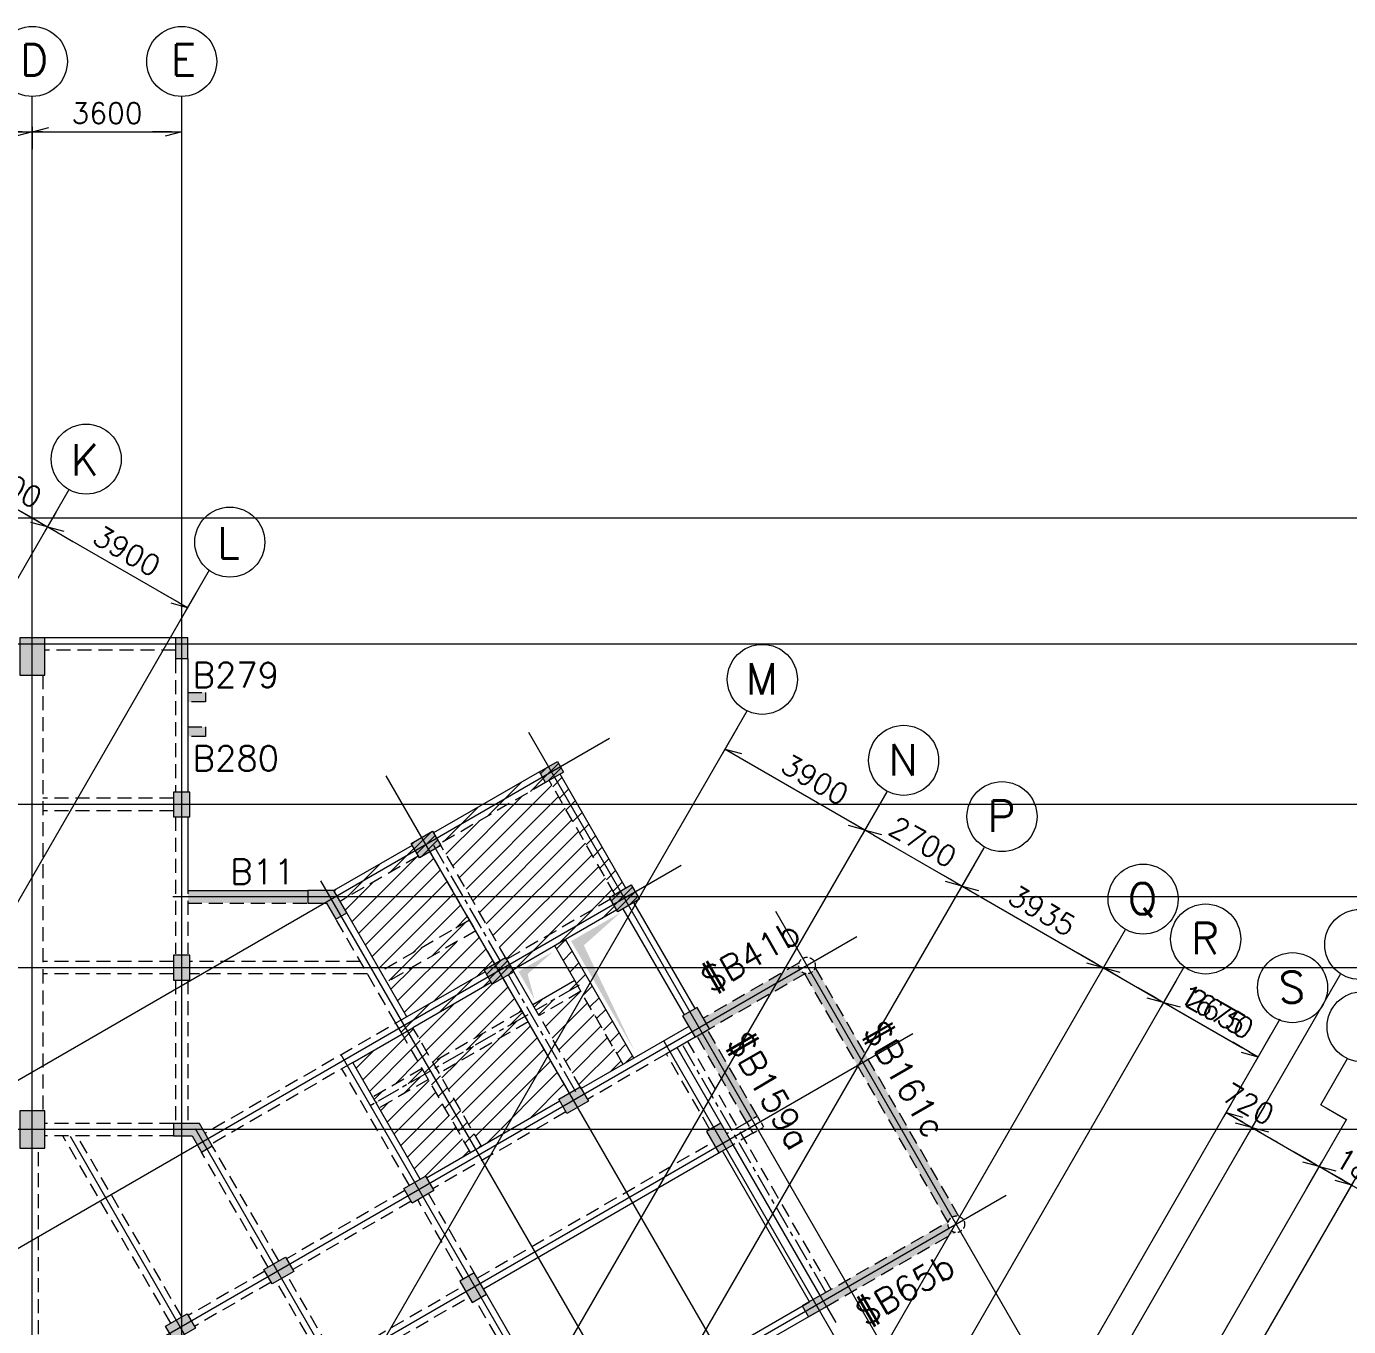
# Model space of a CAD drawing. Extents: x 875770 to 917820, y -160285 to -130585.
# Drawn here: x 912928 to 916115, y -139455 to -136322 of the extents above; entities that cross this region are included whole.
import ezdxf
from ezdxf.enums import TextEntityAlignment as Align
from ezdxf.lldxf.tags import DXFTag

# ---------------------------------------------------------------- set-up
doc = ezdxf.new("R2010")
doc.units = 0
doc.header["$LTSCALE"] = 450
doc.header["$MEASUREMENT"] = 0
doc.header["$PDMODE"] = 34
doc.header["$PDSIZE"] = 75
for name, pattern in [('__CENTER__0', [2, 1.25, -0.25, 0.25, -0.25]), ('__HIDDEN__1', [0.000375, 0.00025, -0.000125]), ('__HIDDEN__5', [0.375, 0.25, -0.125]), ('CENTER2', [1.125, 0.75, -0.125, 0.125, -0.125]), ('HIDDEN', [0.375, 0.25, -0.125])]:
    doc.linetypes.add(name, pattern=pattern)
for name, color, linetype, lineweight in [('CIVIL_SHADE', 25, 'Continuous', 0), ('CIVILSHADE', 25, 'Continuous', 0), ('CV-CB-BEAM', 7, 'Continuous', 0), ('CV-CB-BEAM_NO1', 4, 'Continuous', 0), ('CV-CB-COLUMN', 3, 'Continuous', 0), ('CV-CB-SHADE', 25, 'Continuous', 0), ('CV-GRID_NO', 6, 'Continuous', 0), ('DIM', 2, 'Continuous', 0), ('GRID', 8, 'CENTER2', 0)]:
    doc.layers.add(name, color=color, linetype=linetype, lineweight=lineweight)
doc.styles.add('ROMANS', font='romans.shx', dxfattribs={"height": 150})
doc.styles.add('ROMANS_0', font='romans.shx')
doc.styles.add('Style-romans', font='romans.shx')
tags = doc.linetypes.add('ACAD_ISO10W100', pattern=[18.5, 12, -3, 0.5, -3]).pattern_tags.tags
tags[10:11] = [DXFTag(74, 4), DXFTag(75, 0), DXFTag(340, '0'), DXFTag(46, 1.0), DXFTag(50, 0.0), DXFTag(44, 0.0), DXFTag(45, 0.0)]
tags[8:9] = [DXFTag(74, 4), DXFTag(75, 0), DXFTag(340, '0'), DXFTag(46, 1.0), DXFTag(50, 0.0), DXFTag(44, 0.0), DXFTag(45, 0.0)]
tags[6:7] = [DXFTag(74, 4), DXFTag(75, 0), DXFTag(340, '0'), DXFTag(46, 1.0), DXFTag(50, 0.0), DXFTag(44, 0.0), DXFTag(45, 0.0)]
tags[4:5] = [DXFTag(74, 4), DXFTag(75, 0), DXFTag(340, '0'), DXFTag(46, 1.0), DXFTag(50, 0.0), DXFTag(44, 0.0), DXFTag(45, 0.0)]
doc.dimstyles.new('CIVIL KEY', dxfattribs={"dimtxt": 50, "dimasz": 0.165, "dimexe": 12.5, "dimexo": 12.5, "dimgap": 20, "dimtad": 1, "dimdec": 0, "dimlfac": 10, "dimzin": 0, "dimdsep": 46, "dimtxsty": 'ROMANS_0', "dimblk": 'TICK', "dimcen": 0.06, "dimclrd": 256, "dimclre": 2, "dimclrt": 3, "dimadec": 0, "dimazin": 0, "dimtfac": 1, "dimtdec": 0, "dimtofl": 0, "dimtmove": 0, "dimatfit": 3, "dimldrblk": 'TICK', "dimfxl": 1, "dimtolj": 1, "dimtzin": 0, "dimlwd": -1, "dimlwe": -1, "dimarcsym": 0})

# ---------------------------------------------------------------- blocks, each defined once
blk = doc.blocks.new('TICK')
at = {"color": 2, "ltscale": 0.4}
blk.add_line((-150, 0), (-429, 0), dxfattribs=at)
at = {"color": 3, "linetype": 'ByBlock'}
for p, q in [((0, 0), (-241, -65)), ((-150, 0), (0, 0))]:
    blk.add_line(p, q, dxfattribs=at)
blk = doc.blocks.new('*D216')
at = {"layer": 'DEFPOINTS', "color": 0, "linetype": 'Continuous', "transparency": 16777216}
for p in [(912942.3, -136575.9), (912222.3, -136629.8), (912942.3, -136629.8)]:
    blk.add_point(p, dxfattribs=at)
at = {"layer": 'DIM', "color": 2, "linetype": 'Continuous', "transparency": 16777216}
for p, q in [((912222.3, -136617.3), (912222.3, -136563.4)), ((912942.3, -136617.3), (912942.3, -136563.4))]:
    blk.add_line(p, q, dxfattribs=at)
at = {"layer": 'DIM', "color": 0, "linetype": 'Continuous', "transparency": 16777216}
blk.add_line((912222.4, -136575.9), (912942.1, -136575.9), dxfattribs=at)
at = {"layer": 'DIM', "color": 0, "linetype": 'Continuous', "transparency": 16777216, "xscale": 0.165, "yscale": 0.165, "zscale": 0.165, "rotation": 180}
blk.add_blockref('TICK', (912222.3, -136575.9), dxfattribs=at)
at = {"layer": 'DIM', "color": 0, "linetype": 'Continuous', "transparency": 16777216, "xscale": 0.165, "yscale": 0.165, "zscale": 0.165}
blk.add_blockref('TICK', (912942.3, -136575.9), dxfattribs=at)
at = {"layer": 'DIM', "color": 3, "linetype": 'Continuous', "transparency": 16777216, "insert": (912582.3, -136530.9), "char_height": 50, "attachment_point": 5, "style": 'ROMANS_0'}
blk.add_mtext('\\A1;7200', dxfattribs=at)
blk = doc.blocks.new('*D217')
at = {"layer": 'DEFPOINTS', "color": 0, "linetype": 'Continuous', "transparency": 16777216}
for p in [(913302.3, -136575.9), (912942.3, -136629.8), (913302.3, -136629.8)]:
    blk.add_point(p, dxfattribs=at)
at = {"layer": 'DIM', "color": 2, "linetype": 'Continuous', "transparency": 16777216}
for p, q in [((912942.3, -136617.3), (912942.3, -136563.4)), ((913302.3, -136617.3), (913302.3, -136563.4))]:
    blk.add_line(p, q, dxfattribs=at)
at = {"layer": 'DIM', "color": 0, "linetype": 'Continuous', "transparency": 16777216}
blk.add_line((912942.4, -136575.9), (913302.1, -136575.9), dxfattribs=at)
at = {"layer": 'DIM', "color": 0, "linetype": 'Continuous', "transparency": 16777216, "xscale": 0.165, "yscale": 0.165, "zscale": 0.165, "rotation": 180}
blk.add_blockref('TICK', (912942.3, -136575.9), dxfattribs=at)
at = {"layer": 'DIM', "color": 0, "linetype": 'Continuous', "transparency": 16777216, "xscale": 0.165, "yscale": 0.165, "zscale": 0.165}
blk.add_blockref('TICK', (913302.3, -136575.9), dxfattribs=at)
at = {"layer": 'DIM', "color": 3, "linetype": 'Continuous', "transparency": 16777216, "insert": (913122.3, -136530.9), "char_height": 50, "attachment_point": 5, "style": 'ROMANS_0'}
blk.add_mtext('\\A1;3600', dxfattribs=at)
blk = doc.blocks.new('*D248')
at = {"layer": 'DEFPOINTS', "color": 0, "linetype": 'Continuous', "transparency": 16777216}
for p in [(915705.5, -138610.8), (915933.3, -138742.3), (915896.8, -138805.4)]:
    blk.add_point(p, dxfattribs=at)
at = {"layer": 'DIM', "color": 2, "linetype": 'Continuous', "transparency": 16777216}
for p, q in [((915699.3, -138621.6), (915662.8, -138684.8)), ((915927, -138753.1), (915890.6, -138816.3))]:
    blk.add_line(p, q, dxfattribs=at)
at = {"layer": 'DIM', "color": 0, "linetype": 'Continuous', "transparency": 16777216}
blk.add_line((915669.2, -138674), (915896.7, -138805.3), dxfattribs=at)
at = {"layer": 'DIM', "color": 0, "linetype": 'Continuous', "transparency": 16777216, "xscale": 0.165, "yscale": 0.165, "zscale": 0.165}
for p, rotation in [((915669, -138673.9), 150.0000000016902), ((915896.8, -138805.4), 330.0000000016901)]:
    blk.add_blockref('TICK', p, dxfattribs=dict(at, rotation=rotation))
at = {"layer": 'DIM', "color": 3, "linetype": 'Continuous', "transparency": 16777216, "insert": (915805.4, -138700.7), "char_height": 50, "attachment_point": 5, "rotation": 330, "style": 'ROMANS_0'}
blk.add_mtext('\\A1;2630', dxfattribs=at)
blk = doc.blocks.new('*D249')
at = {"layer": 'DEFPOINTS', "color": 0, "linetype": 'Continuous', "transparency": 16777216}
for p in [(915855.9, -138876.2), (915918.3, -138912.2), (915881.8, -138975.4)]:
    blk.add_point(p, dxfattribs=at)
at = {"layer": 'DIM', "color": 2, "linetype": 'Continuous', "transparency": 16777216}
for p, q in [((915849.7, -138887), (915813.2, -138950.2)), ((915912.1, -138923), (915875.6, -138986.2))]:
    blk.add_line(p, q, dxfattribs=at)
at = {"layer": 'DIM', "color": 0, "linetype": 'Continuous', "transparency": 16777216}
blk.add_line((915819.6, -138939.5), (915881.7, -138975.3), dxfattribs=at)
at = {"layer": 'DIM', "color": 0, "linetype": 'Continuous', "transparency": 16777216, "xscale": 0.165, "yscale": 0.165, "zscale": 0.165}
for p, rotation in [((915881.8, -138975.4), 330.0000000016901), ((915819.5, -138939.4), 150.0000000016902)]:
    blk.add_blockref('TICK', p, dxfattribs=dict(at, rotation=rotation))
at = {"layer": 'DIM', "color": 3, "linetype": 'Continuous', "transparency": 16777216, "insert": (915873.2, -138918.4), "char_height": 50, "attachment_point": 5, "rotation": 330, "style": 'ROMANS_0'}
blk.add_mtext('\\A1;720', dxfattribs=at)
blk = doc.blocks.new('*D250')
at = {"layer": 'DEFPOINTS', "color": 0, "linetype": 'Continuous', "transparency": 16777216}
for p in [(915560.5, -138527), (915705.5, -138610.8), (915669, -138673.9)]:
    blk.add_point(p, dxfattribs=at)
at = {"layer": 'DIM', "color": 2, "linetype": 'Continuous', "transparency": 16777216}
for p, q in [((915554.2, -138537.8), (915517.7, -138601)), ((915699.3, -138621.6), (915662.8, -138684.8))]:
    blk.add_line(p, q, dxfattribs=at)
at = {"layer": 'DIM', "color": 0, "linetype": 'Continuous', "transparency": 16777216}
for p, q in [((915524.1, -138590.3), (915668.9, -138673.8)), ((915669, -138673.9), (915856.4, -138782.1))]:
    blk.add_line(p, q, dxfattribs=at)
at = {"layer": 'DIM', "color": 0, "linetype": 'Continuous', "transparency": 16777216, "xscale": 0.165, "yscale": 0.165, "zscale": 0.165}
for p, rotation in [((915524, -138590.2), 150.0000000016902), ((915669, -138673.9), 330.0000000016901)]:
    blk.add_blockref('TICK', p, dxfattribs=dict(at, rotation=rotation))
at = {"layer": 'DIM', "color": 3, "linetype": 'Continuous', "transparency": 16777216, "insert": (915788.4, -138690.9), "char_height": 50, "attachment_point": 5, "rotation": 330, "style": 'ROMANS_0'}
blk.add_mtext('\\A1;1675', dxfattribs=at)
blk = doc.blocks.new('*D251')
at = {"layer": 'DEFPOINTS', "color": 0, "linetype": 'Continuous', "transparency": 16777216}
for p in [(915219.7, -138330.3), (915560.5, -138527), (915524, -138590.2)]:
    blk.add_point(p, dxfattribs=at)
at = {"layer": 'DIM', "color": 2, "linetype": 'Continuous', "transparency": 16777216}
for p, q in [((915213.4, -138341.1), (915177, -138404.3)), ((915554.2, -138537.8), (915517.7, -138601))]:
    blk.add_line(p, q, dxfattribs=at)
at = {"layer": 'DIM', "color": 0, "linetype": 'Continuous', "transparency": 16777216}
blk.add_line((915183.4, -138393.5), (915523.8, -138590.1), dxfattribs=at)
at = {"layer": 'DIM', "color": 0, "linetype": 'Continuous', "transparency": 16777216, "xscale": 0.165, "yscale": 0.165, "zscale": 0.165}
for p, rotation in [((915183.2, -138393.4), 150.0000000016902), ((915524, -138590.2), 330.0000000016901)]:
    blk.add_blockref('TICK', p, dxfattribs=dict(at, rotation=rotation))
at = {"layer": 'DIM', "color": 3, "linetype": 'Continuous', "transparency": 16777216, "insert": (915376.1, -138452.8), "char_height": 50, "attachment_point": 5, "rotation": 330, "style": 'ROMANS_0'}
blk.add_mtext('\\A1;3935', dxfattribs=at)
blk = doc.blocks.new('*D254')
at = {"layer": 'DEFPOINTS', "color": 0, "linetype": 'Continuous', "transparency": 16777216}
for p in [(912771.2, -137347.1), (913005, -137482.1), (912978.7, -137527.6)]:
    blk.add_point(p, dxfattribs=at)
at = {"layer": 'DIM', "color": 2, "linetype": 'Continuous', "transparency": 16777216}
for p, q in [((912765, -137357.9), (912738.7, -137403.4)), ((912998.8, -137492.9), (912972.5, -137538.4))]:
    blk.add_line(p, q, dxfattribs=at)
at = {"layer": 'DIM', "color": 0, "linetype": 'Continuous', "transparency": 16777216}
blk.add_line((912745.1, -137392.7), (912978.6, -137527.5), dxfattribs=at)
at = {"layer": 'DIM', "color": 0, "linetype": 'Continuous', "transparency": 16777216, "xscale": 0.165, "yscale": 0.165, "zscale": 0.165}
for p, rotation in [((912744.9, -137392.6), 150.0000000016902), ((912978.7, -137527.6), 330.0000000016901)]:
    blk.add_blockref('TICK', p, dxfattribs=dict(at, rotation=rotation))
at = {"layer": 'DIM', "color": 3, "linetype": 'Continuous', "transparency": 16777216, "insert": (912884.3, -137421.1), "char_height": 50, "attachment_point": 5, "rotation": 330, "style": 'ROMANS_0'}
blk.add_mtext('\\A1;2700', dxfattribs=at)
blk = doc.blocks.new('*D255')
at = {"layer": 'DEFPOINTS', "color": 0, "linetype": 'Continuous', "transparency": 16777216}
for p in [(913005, -137482.1), (913342.8, -137677.1), (913316.5, -137722.6)]:
    blk.add_point(p, dxfattribs=at)
at = {"layer": 'DIM', "color": 2, "linetype": 'Continuous', "transparency": 16777216}
for p, q in [((912998.8, -137492.9), (912972.5, -137538.4)), ((913336.5, -137687.9), (913310.2, -137733.4))]:
    blk.add_line(p, q, dxfattribs=at)
at = {"layer": 'DIM', "color": 0, "linetype": 'Continuous', "transparency": 16777216}
blk.add_line((912978.9, -137527.7), (913316.3, -137722.5), dxfattribs=at)
at = {"layer": 'DIM', "color": 0, "linetype": 'Continuous', "transparency": 16777216, "xscale": 0.165, "yscale": 0.165, "zscale": 0.165}
for p, rotation in [((912978.7, -137527.6), 150.0000000016902), ((913316.5, -137722.6), 330.0000000016901)]:
    blk.add_blockref('TICK', p, dxfattribs=dict(at, rotation=rotation))
at = {"layer": 'DIM', "color": 3, "linetype": 'Continuous', "transparency": 16777216, "insert": (913170.1, -137586.1), "char_height": 50, "attachment_point": 5, "rotation": 330, "style": 'ROMANS_0'}
blk.add_mtext('\\A1;3900', dxfattribs=at)
blk = doc.blocks.new('*D266')
at = {"layer": 'DEFPOINTS', "color": 0, "linetype": 'Continuous', "transparency": 16777216}
for p in [(914985.9, -138195.3), (915219.7, -138330.3), (915183.2, -138393.4)]:
    blk.add_point(p, dxfattribs=at)
at = {"layer": 'DIM', "color": 2, "linetype": 'Continuous', "transparency": 16777216}
for p, q in [((914979.6, -138206.1), (914943.1, -138269.3)), ((915213.4, -138341.1), (915177, -138404.3))]:
    blk.add_line(p, q, dxfattribs=at)
at = {"layer": 'DIM', "color": 0, "linetype": 'Continuous', "transparency": 16777216}
blk.add_line((914949.5, -138258.5), (915183.1, -138393.3), dxfattribs=at)
at = {"layer": 'DIM', "color": 0, "linetype": 'Continuous', "transparency": 16777216, "xscale": 0.165, "yscale": 0.165, "zscale": 0.165}
for p, rotation in [((914949.4, -138258.4), 150.0000000016902), ((915183.2, -138393.4), 330.0000000016901)]:
    blk.add_blockref('TICK', p, dxfattribs=dict(at, rotation=rotation))
at = {"layer": 'DIM', "color": 3, "linetype": 'Continuous', "transparency": 16777216, "insert": (915088.8, -138287), "char_height": 50, "attachment_point": 5, "rotation": 330, "style": 'ROMANS_0'}
blk.add_mtext('\\A1;2700', dxfattribs=at)
blk = doc.blocks.new('*D267')
at = {"layer": 'DEFPOINTS', "color": 0, "linetype": 'Continuous', "transparency": 16777216}
for p in [(914648.1, -138000.3), (914985.9, -138195.3), (914949.4, -138258.4)]:
    blk.add_point(p, dxfattribs=at)
at = {"layer": 'DIM', "color": 2, "linetype": 'Continuous', "transparency": 16777216}
for p, q in [((914641.9, -138011.1), (914605.4, -138074.3)), ((914979.6, -138206.1), (914943.1, -138269.3))]:
    blk.add_line(p, q, dxfattribs=at)
at = {"layer": 'DIM', "color": 0, "linetype": 'Continuous', "transparency": 16777216}
blk.add_line((914611.8, -138063.5), (914949.2, -138258.3), dxfattribs=at)
at = {"layer": 'DIM', "color": 0, "linetype": 'Continuous', "transparency": 16777216, "xscale": 0.165, "yscale": 0.165, "zscale": 0.165}
for p, rotation in [((914611.6, -138063.4), 150.0000000000014), ((914949.4, -138258.4), 330.0000000000015)]:
    blk.add_blockref('TICK', p, dxfattribs=dict(at, rotation=rotation))
at = {"layer": 'DIM', "color": 3, "linetype": 'Continuous', "transparency": 16777216, "insert": (914828.7, -138136.8), "char_height": 50, "attachment_point": 5, "rotation": 330, "style": 'ROMANS_0'}
blk.add_mtext('\\A1;3900', dxfattribs=at)
blk = doc.blocks.new('*D270')
at = {"layer": 'DEFPOINTS', "color": 0, "linetype": 'Continuous', "transparency": 16777216}
for p in [(915843.8, -139041.3), (916044.2, -139069.1), (916006.2, -139135)]:
    blk.add_point(p, dxfattribs=at)
at = {"layer": 'DIM', "color": 2, "linetype": 'Continuous', "transparency": 16777216}
for p, q in [((915850, -139030.4), (915888.1, -138964.6)), ((916012.4, -139124.2), (916050.5, -139058.3))]:
    blk.add_line(p, q, dxfattribs=at)
at = {"layer": 'DIM', "linetype": 'Continuous', "transparency": 16777216}
for p, q in [((915882, -138975.5), (916044.1, -139069)), ((916044.2, -139069.1), (916231.6, -139177.3))]:
    blk.add_line(p, q, dxfattribs=at)
at = {"layer": 'DIM', "linetype": 'Continuous', "transparency": 16777216, "xscale": 0.165, "yscale": 0.165, "zscale": 0.165}
for p, rotation in [((915881.8, -138975.4), 149.9999999999997), ((916044.2, -139069.1), 329.9999999999997)]:
    blk.add_blockref('TICK', p, dxfattribs=dict(at, rotation=rotation))
at = {"layer": 'DIM', "color": 3, "linetype": 'Continuous', "transparency": 16777216, "insert": (916163.6, -139086.1), "char_height": 50, "attachment_point": 5, "rotation": 330, "style": 'ROMANS_0'}
blk.add_mtext('\\A1;1875', dxfattribs=at)
blk = doc.blocks.new('*D272')
at = {"layer": 'DEFPOINTS', "color": 0, "linetype": 'Continuous', "transparency": 16777216}
for p in [(916122.3, -139113.9), (916006.2, -139135), (916084.1, -139180)]:
    blk.add_point(p, dxfattribs=at)
at = {"layer": 'DIM', "color": 2, "linetype": 'Continuous', "transparency": 16777216}
for p, q in [((916012.4, -139124.2), (916050.6, -139058.1)), ((916090.4, -139169.2), (916128.5, -139103.1))]:
    blk.add_line(p, q, dxfattribs=at)
at = {"layer": 'DIM', "linetype": 'Continuous', "transparency": 16777216}
for p, q in [((916044.5, -139069), (916122.1, -139113.9)), ((916122.3, -139113.9), (916268.4, -139198.3))]:
    blk.add_line(p, q, dxfattribs=at)
at = {"layer": 'DIM', "linetype": 'Continuous', "transparency": 16777216, "xscale": 0.165, "yscale": 0.165, "zscale": 0.165}
for p, rotation in [((916044.3, -139068.9), 149.9999999999997), ((916122.3, -139113.9), 329.9999999999997)]:
    blk.add_blockref('TICK', p, dxfattribs=dict(at, rotation=rotation))
at = {"layer": 'DIM', "color": 3, "linetype": 'Continuous', "transparency": 16777216, "insert": (916217.9, -139117.2), "char_height": 50, "attachment_point": 5, "rotation": 330, "style": 'ROMANS_0'}
blk.add_mtext('\\A1;900', dxfattribs=at)

msp = doc.modelspace()

# ---------------------------------------------------------------- hatches: boundary and pattern name
at = {"layer": 'CIVIL_SHADE', "linetype": 'Continuous', "lineweight": 0, "ltscale": 0.018}
for points in [[(913317.25, -137949.85), (913317.25, -137926.85), (913359.75, -137926.85), (913359.75, -137949.85)], [(913317.25, -138032.85), (913317.25, -138009.85), (913359.75, -138009.85), (913359.75, -138032.85)], [(913317.25, -138434.35), (913317.25, -138404.35), (913606.52, -138404.35), (913606.52, -138434.35)], [(914803.01, -138603.8, -0.4142136), (914790.43, -138578.47), (914559.4, -138711.85), (914574.4, -138737.84), (914574.4, -138737.83), (914803.9, -138605.33)], [(914828.99, -138588.8, -0.4142135), (914805.43, -138604.45), (914803.9, -138605.33), (915149.78, -139204.43, -0.4514163), (915175.76, -139189.43)], [(914544.09, -138755.34), (914664.09, -138963.18), (914690.07, -138948.18), (914569.91, -138740.43)], [(915165.43, -139227.99, -0.4142136), (915149.78, -139204.43), (915148.9, -139202.89), (914841.46, -139380.39), (914856.46, -139406.37)]]:
    msp.add_hatch(color=6, dxfattribs=at).paths.add_polyline_path(points)
at = {"layer": 'CIVILSHADE', "ltscale": 0.2}
h = msp.add_hatch(dxfattribs=at)
h.set_pattern_fill('ANSI31', color=25, style=0, pattern_type=2)
h.set_pattern_definition([(45, (913980.54, -138239.258), (-22.097, 22.097), [])])
h.paths.add_polyline_path([(913924.59, -138291.33), (914179.39, -138144.23), (914164.39, -138118.25), (913909.59, -138265.35)])
h = msp.add_hatch(dxfattribs=at)
h.set_pattern_fill('ANSI31', color=25, style=0, pattern_type=2)
h.set_pattern_definition([(45, (914136.72, -138384.352), (-22.097, 22.097), [])])
h.paths.add_polyline_path([(914333.6, -138420.75), (914346.43, -138413.34), (914188.14, -138139.17), (914179.39, -138144.23), (913924.59, -138291.33), (913927.09, -138295.67), (914082.88, -138565.5), (914085.38, -138569.83), (914336.1, -138425.08)])
h = msp.add_hatch(dxfattribs=at)
h.set_pattern_fill('ANSI31', color=25, style=0, pattern_type=2)
h.set_pattern_definition([(45, (914284.027, -138287.49), (-22.097, 22.097), [])])
h.paths.add_polyline_path([(914372.41, -138398.34), (914214.12, -138124.17), (914188.14, -138139.17), (914346.43, -138413.34)])
h = msp.add_hatch(dxfattribs=at)
h.set_pattern_fill('ANSI31', color=25, style=0, pattern_type=2)
h.set_pattern_definition([(45, (913852.006, -138312.5), (-22.097, 22.097), [])])
h.paths.add_polyline_path([(913857.63, -138295.35), (913668.84, -138404.35), (913683.84, -138430.33), (913872.63, -138321.33)])
h = msp.add_hatch(dxfattribs=at)
h.set_pattern_fill('ANSI31', color=25, style=0, pattern_type=2)
h.set_pattern_definition([(45, (913849.3, -138431.245), (-22.097, 22.097), [])])
h.paths.add_polyline_path([(913875.13, -138325.67), (913872.63, -138321.33), (913683.84, -138430.33), (913700, -138458.33), (913781.38, -138599.28), (913996.15, -138475.28), (913901.11, -138310.67)])
h = msp.add_hatch(dxfattribs=at)
h.set_pattern_fill('ANSI31', color=25, style=0, pattern_type=2)
h.set_pattern_definition([(45, (914165.757, -138533.232), (-22.097, 22.097), [])])
h.paths.add_polyline_path([(914227.26, -138522.57), (914351.1, -138451.07), (914336.1, -138425.08), (914085.38, -138569.83), (914100.38, -138595.82), (914201.28, -138537.57)])
h = msp.add_hatch(dxfattribs=at)
h.set_pattern_fill('ANSI31', color=25, style=0, pattern_type=2)
h.set_pattern_definition([(45, (913927.403, -138540.662), (-22.097, 22.097), [])])
h.paths.add_polyline_path([(913796.38, -138625.26), (914011.15, -138501.26), (913996.15, -138475.28), (913781.38, -138599.28)])
h = msp.add_hatch(dxfattribs=at)
h.set_pattern_fill('ANSI31', color=25, style=0, pattern_type=2)
h.set_pattern_definition([(45, (913952.396, -138584.43), (-22.097, 22.097), [])])
h.paths.add_polyline_path([(914030.92, -138595.5), (914056.9, -138580.5), (914011.15, -138501.26), (913796.38, -138625.26), (913844.63, -138708.83), (914033.42, -138599.83)])
h = msp.add_hatch(dxfattribs=at)
h.set_pattern_fill('ANSI31', color=25, style=0, pattern_type=2)
h.set_pattern_definition([(45, (914296.97, -138673.91), (-22.097, 22.097), [])])
h.paths.add_polyline_path([(914392.26, -138808.35), (914227.26, -138522.57), (914201.28, -138537.57), (914249.53, -138621.14), (914257.03, -138634.13), (914264.53, -138647.12), (914366.28, -138823.35)])
h = msp.add_hatch(dxfattribs=at)
h.set_pattern_fill('ANSI31', color=25, style=0, pattern_type=2)
h.set_pattern_definition([(45, (913972.06, -138648.9), (-22.097, 22.097), [])])
h.paths.add_polyline_path([(914033.42, -138599.83), (913844.63, -138708.83), (913818.65, -138723.83), (913833.65, -138749.82), (913859.63, -138734.82), (914048.42, -138625.82)])
h = msp.add_hatch(dxfattribs=at)
h.set_pattern_fill('ANSI31', color=25, style=0, pattern_type=2)
h.set_pattern_definition([(45, (913968.017, -138712.603), (-22.097, 22.097), [])])
h.paths.add_polyline_path([(914050.92, -138630.15), (914048.42, -138625.82), (913859.63, -138734.82), (913907.88, -138818.39), (914122.65, -138694.39), (914076.9, -138615.15)])
h = msp.add_hatch(dxfattribs=at)
h.set_pattern_fill('ANSI31', color=25, style=0, pattern_type=2)
h.set_pattern_definition([(45, (914161.712, -138676.11), (-22.097, 22.097), [])])
h.paths.add_polyline_path([(914249.53, -138621.14), (914148.63, -138679.39), (914156.13, -138692.38), (914257.03, -138634.13)])
h = msp.add_hatch(dxfattribs=at)
h.set_pattern_fill('ANSI31', color=25, style=0, pattern_type=2)
h.set_pattern_definition([(45, (914175.994, -138690.4), (-22.097, 22.097), [])])
h.paths.add_polyline_path([(914156.13, -138692.38), (914163.63, -138705.37), (914264.53, -138647.12), (914257.03, -138634.13)])
h = msp.add_hatch(dxfattribs=at)
h.set_pattern_fill('ANSI31', color=25, style=0, pattern_type=2)
h.set_pattern_definition([(45, (914239.816, -138759.496), (-22.097, 22.097), [])])
h.paths.add_polyline_path([(914262.88, -138877.27), (914265.38, -138881.6), (914366.28, -138823.35), (914264.53, -138647.12), (914163.63, -138705.37)])
h = msp.add_hatch(dxfattribs=at)
h.set_pattern_fill('ANSI31', color=25, style=0, pattern_type=2)
h.set_pattern_definition([(45, (914111.726, -138710.05), (-22.097, 22.097), [])])
h.paths.add_polyline_path([(914130.15, -138707.38), (914122.65, -138694.39), (913907.88, -138818.39), (913915.38, -138831.38)])
h = msp.add_hatch(dxfattribs=at)
h.set_pattern_fill('ANSI31', color=25, style=0, pattern_type=2)
h.set_pattern_definition([(45, (914081.378, -138747.565), (-22.097, 22.097), [])])
h.paths.add_polyline_path([(913915.38, -138831.38), (913922.88, -138844.37), (914137.65, -138720.37), (914130.15, -138707.38)])
h = msp.add_hatch(dxfattribs=at)
h.set_pattern_fill('ANSI31', color=25, style=0, pattern_type=2)
h.set_pattern_definition([(45, (913865.84, -138777.076), (-22.097, 22.097), [])])
h.paths.add_polyline_path([(913889.4, -138846.38), (913915.38, -138831.38), (913859.63, -138734.82), (913833.65, -138749.82)])
h = msp.add_hatch(dxfattribs=at)
h.set_pattern_fill('ANSI31', color=25, style=0, pattern_type=2)
h.set_pattern_definition([(45, (914077.36, -138884.544), (-22.097, 22.097), [])])
h.paths.add_polyline_path([(914210.92, -138907.27), (914236.9, -138892.27), (914137.65, -138720.37), (913922.88, -138844.37), (914024.63, -139020.6), (914213.42, -138911.6)])
h = msp.add_hatch(dxfattribs=at)
h.set_pattern_fill('ANSI31', color=25, style=0, pattern_type=2)
h.set_pattern_definition([(45, (913827.43, -138815.767), (-22.097, 22.097), [])])
h.paths.add_polyline_path([(913714.57, -138818.57), (913762.82, -138902.14), (913881.9, -138833.39), (913833.65, -138749.82)])
h = msp.add_hatch(dxfattribs=at)
h.set_pattern_fill('ANSI31', color=25, style=0, pattern_type=2)
h.set_pattern_definition([(45, (913865.367, -138852.963), (-22.097, 22.097), [])])
h.paths.add_polyline_path([(913889.4, -138846.38), (913881.9, -138833.39), (913762.82, -138902.14), (913770.32, -138915.13)])
h = msp.add_hatch(dxfattribs=at)
h.set_pattern_fill('ANSI31', color=25, style=0, pattern_type=2)
h.set_pattern_definition([(45, (913934.572, -138886.493), (-22.097, 22.097), [])])
h.paths.add_polyline_path([(913915.38, -138831.38), (913889.4, -138846.38), (913998.65, -139035.6), (914024.63, -139020.6)])
h = msp.add_hatch(dxfattribs=at)
h.set_pattern_fill('ANSI31', color=25, style=0, pattern_type=2)
h.set_pattern_definition([(45, (913863.582, -138867.254), (-22.097, 22.097), [])])
h.paths.add_polyline_path([(913770.32, -138915.13), (913777.82, -138928.12), (913896.9, -138859.37), (913889.4, -138846.38)])
h = msp.add_hatch(dxfattribs=at)
h.set_pattern_fill('ANSI31', color=25, style=0, pattern_type=2)
h.set_pattern_definition([(45, (913914.906, -138978.33), (-22.097, 22.097), [])])
h.paths.add_polyline_path([(913889.81, -139092.67), (913892.31, -139097), (913998.65, -139035.6), (913896.9, -138859.37), (913777.82, -138928.12), (913877.07, -139100.02)])
at = {"layer": 'CV-CB-SHADE', "ltscale": 100}
for points in [[(912912.25, -137885.35), (912912.25, -137795.35), (912972.25, -137795.35), (912972.25, -137885.35)], [(913287.25, -137845.35), (913287.25, -137838.85), (913287.25, -137808.85), (913287.25, -137795.35), (913317.25, -137795.35), (913317.25, -137808.85), (913317.25, -137838.85), (913317.25, -137845.35)], [(914179.39, -138144.23), (914164.39, -138118.25), (914207.69, -138093.25), (914222.69, -138119.23)], [(913282.25, -138226.85), (913282.25, -138166.85), (913322.25, -138166.85), (913322.25, -138226.85)], [(913875.13, -138325.67), (913855.13, -138291.02), (913907.09, -138261.02), (913927.09, -138295.67)], [(914353.6, -138455.4), (914333.6, -138420.75), (914385.56, -138390.75), (914405.56, -138425.4)], [(913282.25, -138620.35), (913282.25, -138560.35), (913322.25, -138560.35), (913322.25, -138620.35)], [(914050.92, -138630.15), (914030.92, -138595.5), (914082.88, -138565.5), (914102.88, -138600.15)], [(914539.76, -138757.84), (914509.76, -138705.87), (914544.4, -138685.87), (914574.4, -138737.84)], [(914230.92, -138941.92), (914210.92, -138907.27), (914262.88, -138877.27), (914282.88, -138911.92)], [(912912.25, -139025.35), (912912.25, -138935.35), (912972.25, -138935.35), (912972.25, -139025.35)], [(914596.82, -139036.66), (914566.82, -138984.7), (914601.46, -138964.7), (914631.46, -139016.66)], [(913857.85, -139157.31), (913837.85, -139122.67), (913889.81, -139092.67), (913909.81, -139127.31)], [(913520.35, -139352.17), (913500.35, -139317.52), (913552.31, -139287.52), (913572.31, -139322.17)], [(914002.43, -139397.15), (913972.43, -139345.19), (914007.07, -139325.19), (914037.07, -139377.15)], [(914813.16, -139431.37), (914798.16, -139405.39), (914841.46, -139380.39), (914856.46, -139406.37)], [(913283.49, -139488.92), (913263.49, -139454.27), (913315.45, -139424.27), (913335.45, -139458.92)]]:
    msp.add_hatch(color=25, dxfattribs=at).paths.add_polyline_path(points)
at = {"layer": 'CV-CB-SHADE', "linetype": 'Continuous', "ltscale": 0.125}
h = msp.add_hatch(dxfattribs=at)
h.set_pattern_fill('ANSI31', color=256, style=0, pattern_type=2)
h.set_pattern_definition([(45, (88228.055, -66991.164), (-8.83883476, 8.83883476), [])])
h.paths.add_polyline_path([(913909.59, -138265.35), (913907.09, -138261.02), (913855.13, -138291.02), (913875.13, -138325.67), (913927.09, -138295.67)])
h.paths.add_polyline_path([(914164.39, -138118.25), (914179.39, -138144.23), (914214.12, -138124.17), (914222.69, -138119.23), (914207.69, -138093.25)])
h.paths.add_polyline_path([(914372.41, -138398.34), (914333.6, -138420.75), (914351.1, -138451.07), (914353.6, -138455.4), (914405.56, -138425.4), (914385.56, -138390.75)])
h.paths.add_polyline_path([(914102.88, -138600.15), (914082.88, -138565.5), (914030.92, -138595.5), (914050.92, -138630.15)])
at = {"layer": 'CV-CB-SHADE', "linetype": 'Continuous', "ltscale": 100}
for points in [[(913674.02, -138473.33), (913651.52, -138434.35), (913606.52, -138434.35), (913606.52, -138404.35), (913668.84, -138404.35), (913700, -138458.33)], [(913350.12, -139034.33), (913327.62, -138995.35), (913282.62, -138995.35), (913282.62, -138965.35), (913344.94, -138965.35), (913376.1, -139019.33)]]:
    msp.add_hatch(color=25, dxfattribs=at).paths.add_polyline_path(points)
at = {"layer": 'CV-CB-SHADE', "linetype": '__HIDDEN__1', "ltscale": 0.085}
for points in [[(914393.42, -138790.36), (914292.68, -138615.87), (914277.94, -138590.35), (914240.92, -138526.23), (914360.27, -138457.32), (914271.56, -138536.41), (914297.44, -138590.35), (914301.97, -138599.78)], [(914152.44, -138665.98), (914114.05, -138599.48), (914197.62, -138551.23), (914135.93, -138605.65)]]:
    msp.add_hatch(color=256, dxfattribs=at).paths.add_polyline_path(points)

# ---------------------------------------------------------------- linework, layer by layer
at = {"layer": 'CV-CB-BEAM', "linetype": 'Continuous', "ltscale": 0.3}
for p, q in [((913287.25, -137795.35), (912972.25, -137795.35)), ((913317.25, -137845.35), (913317.25, -138166.85)), ((914164.39, -138118.25), (913909.59, -138265.35)), ((914372.41, -138398.34), (914214.12, -138124.17)), ((913317.25, -138226.85), (913317.25, -138404.35)), ((913857.63, -138295.35), (913668.84, -138404.35)), ((913317.25, -138404.35), (913606.52, -138404.35)), ((913844.63, -138708.83), (913700, -138458.33)), ((914351.1, -138451.07), (914227.26, -138522.57)), ((914513.93, -138703.46), (914366.43, -138447.99)), ((914539.91, -138688.46), (914392.41, -138432.99)), ((914227.26, -138522.57), (914100.38, -138595.82)), ((914392.26, -138808.35), (914227.26, -138522.57)), ((914249.53, -138621.14), (914201.28, -138537.57)), ((914033.42, -138599.83), (913844.63, -138708.83)), ((914148.63, -138679.39), (914100.38, -138595.82)), ((914249.53, -138621.14), (914148.63, -138679.39)), ((914048.42, -138625.82), (913859.63, -138734.82)), ((913714.57, -138818.57), (913859.63, -138734.82)), ((914524.76, -138731.85), (914265.38, -138881.6)), ((914539.76, -138757.84), (914470.48, -138797.84)), ((914601.46, -138964.7), (914496.46, -138782.84)), ((913877.07, -139100.02), (913714.57, -138818.57)), ((914213.42, -138911.6), (913892.31, -139097)), ((914029.57, -139364.16), (914601.15, -139034.16)), ((914815.48, -139395.39), (914605.48, -139031.66)), ((914841.46, -139380.39), (914631.46, -139016.66)), ((914115.57, -139513.12), (914029.57, -139364.16)), ((914239.57, -139727.89), (914815.48, -139395.39)), ((914694.08, -139500.12), (914830.48, -139421.37))]:
    msp.add_line(p, q, dxfattribs=at)
at = {"layer": 'CV-CB-BEAM', "linetype": 'HIDDEN', "ltscale": 0.3}
for p, q in [((913287.25, -137825.35), (912972.25, -137825.35)), ((913287.25, -137846.23), (913287.25, -138166.85)), ((912967.25, -137885.35), (912967.25, -138931.85)), ((913317.25, -137926.85), (913359.75, -137926.85)), ((913359.75, -137949.85), (913317.25, -137949.85)), ((913359.75, -137926.85), (913359.75, -137949.85)), ((913317.25, -138009.85), (913359.75, -138009.85)), ((913359.75, -138009.85), (913359.75, -138032.85)), ((913359.75, -138032.85), (913317.25, -138032.85)), ((914346.43, -138413.34), (914188.14, -138139.17)), ((914179.39, -138144.23), (913924.59, -138291.33)), ((913282.25, -138181.85), (912967.25, -138181.85)), ((913282.25, -138211.85), (912967.25, -138211.85)), ((913287.25, -138226.85), (913287.25, -138556.85)), ((913317.25, -138226.85), (913317.25, -138556.85)), ((914085.38, -138569.83), (913927.09, -138295.67)), ((913872.63, -138321.33), (913683.84, -138430.33)), ((914056.9, -138580.5), (913901.11, -138310.67)), ((914336.1, -138425.08), (914085.38, -138569.83)), ((913317.25, -138434.35), (913606.52, -138434.35)), ((913818.65, -138723.83), (913674.02, -138473.33)), ((913996.15, -138475.28), (913781.38, -138599.28)), ((914011.15, -138501.26), (913796.38, -138625.26)), ((913282.25, -138575.35), (912967.25, -138575.35)), ((913732.92, -138575.35), (913322.25, -138575.35)), ((914790.43, -138578.47), (914559.4, -138711.85)), ((915175.76, -139189.43), (914828.99, -138588.8)), ((913282.25, -138605.35), (912967.25, -138605.35)), ((913287.25, -138620.35), (913287.25, -138965.35)), ((913317.25, -138620.35), (913317.25, -138965.35)), ((913750.24, -138605.35), (913322.25, -138605.35)), ((914236.9, -138892.27), (914076.9, -138615.15)), ((914366.28, -138823.35), (914249.53, -138621.14)), ((914805.43, -138604.45), (914569.91, -138740.42)), ((915149.78, -139204.43), (914803.01, -138603.8)), ((914264.53, -138647.12), (914163.63, -138705.37)), ((914265.38, -138881.6), (914148.63, -138679.39)), ((913844.63, -138708.83), (913358.79, -138989.33)), ((914122.65, -138694.39), (913907.88, -138818.39)), ((914024.63, -139020.6), (913859.63, -138734.82)), ((914137.65, -138720.37), (913922.88, -138844.37)), ((914690.07, -138948.18), (914570.07, -138740.34)), ((913998.65, -139035.6), (913833.65, -138749.82)), ((914867.44, -139365.39), (914522.44, -138767.84)), ((914664.09, -138963.18), (914544.09, -138755.34)), ((914470.48, -138797.84), (914280.39, -138907.59)), ((914575.48, -138979.7), (914470.48, -138797.84)), ((913714.57, -138818.57), (913368.39, -139018.43)), ((913851.09, -139115.02), (913688.59, -138833.57)), ((913881.9, -138833.39), (913762.82, -138902.14)), ((913896.9, -138859.37), (913777.82, -138928.12)), ((914228.42, -138937.58), (913907.31, -139122.98)), ((913282.62, -138965.35), (912972.25, -138965.35)), ((914664.09, -138963.18), (914616.46, -138990.68)), ((913282.62, -138995.35), (912972.25, -138995.35)), ((913276.48, -139446.77), (913016.87, -138997.1)), ((913302.46, -139431.77), (913051.51, -138997.1)), ((914679.09, -138989.16), (914631.46, -139016.66)), ((912957.25, -139625.35), (912957.25, -139025.35)), ((913510.31, -139311.77), (913350.12, -139034.33)), ((913536.29, -139296.77), (913376.1, -139019.33)), ((914014.57, -139338.18), (914581.82, -139010.68)), ((913840.35, -139127), (913554.81, -139291.85)), ((913855.35, -139152.98), (913569.81, -139317.83)), ((913981.09, -139340.19), (913871.09, -139149.67)), ((914014.57, -139338.18), (913897.07, -139134.67)), ((914841.46, -139380.39), (915148.9, -139202.89)), ((914856.46, -139406.37), (915165.43, -139227.99)), ((913502.85, -139321.85), (913317.95, -139428.6)), ((913517.85, -139347.83), (913332.95, -139454.58)), ((913730.31, -139692.83), (913530.31, -139346.42)), ((913756.29, -139677.83), (913556.29, -139331.42)), ((913676.82, -139533.18), (913979.93, -139358.18)), ((913691.82, -139559.16), (913994.93, -139384.16)), ((914086.09, -139522.06), (914011.09, -139392.15))]:
    msp.add_line(p, q, dxfattribs=at)
at = {"layer": 'CV-CB-BEAM', "color": 1, "linetype": 'Continuous', "ltscale": 0.3}
msp.add_line((914856.46, -139406.37), (914878.96, -139445.34), dxfattribs=at)
at = {"layer": 'CV-CB-COLUMN', "color": 8, "linetype": '__CENTER__0', "ltscale": 0.1}
for p, q in [((914069.89, -138573), (913909.89, -138295.88)), ((914252.39, -138889.1), (914089.89, -138607.65)), ((914260.06, -138632.38), (914156.13, -138692.38)), ((914136.22, -138703.88), (913747.37, -138928.38)), ((914854.45, -139372.89), (914509.45, -138775.34))]:
    msp.add_line(p, q, dxfattribs=at)
at = {"layer": 'CV-CB-COLUMN', "color": 3, "ltscale": 0.125, "flags": 128}
for points in [[(912972.25, -137795.35), (912912.25, -137795.35), (912912.25, -137885.35), (912972.25, -137885.35), (912972.25, -137795.35)], [(913317.25, -137795.35), (913287.25, -137795.35), (913287.25, -137845.35), (913317.25, -137845.35), (913317.25, -137795.35)], [(914179.39, -138144.23), (914164.39, -138118.25), (914207.69, -138093.25), (914222.69, -138119.23), (914179.39, -138144.23)], [(913322.25, -138166.85), (913282.25, -138166.85), (913282.25, -138226.85), (913322.25, -138226.85), (913322.25, -138166.85)], [(913875.13, -138325.67), (913855.13, -138291.02), (913907.09, -138261.02), (913927.09, -138295.67), (913875.13, -138325.67)], [(914353.6, -138455.4), (914333.6, -138420.75), (914385.56, -138390.75), (914405.56, -138425.4), (914353.6, -138455.4)], [(913322.25, -138560.35), (913282.25, -138560.35), (913282.25, -138620.35), (913322.25, -138620.35), (913322.25, -138560.35)], [(914050.92, -138630.15), (914030.92, -138595.5), (914082.88, -138565.5), (914102.88, -138600.15), (914050.92, -138630.15)], [(914539.76, -138757.84), (914574.4, -138737.84), (914544.4, -138685.87), (914509.76, -138705.87), (914539.76, -138757.84)], [(914230.92, -138941.92), (914210.92, -138907.27), (914262.88, -138877.27), (914282.88, -138911.92), (914230.92, -138941.92)], [(912972.25, -138935.35), (912912.25, -138935.35), (912912.25, -139025.35), (912972.25, -139025.35), (912972.25, -138935.35)], [(914596.82, -139036.66), (914631.46, -139016.66), (914601.46, -138964.7), (914566.82, -138984.7), (914596.82, -139036.66)], [(913857.85, -139157.31), (913837.85, -139122.67), (913889.81, -139092.67), (913909.81, -139127.31), (913857.85, -139157.31)], [(913520.35, -139352.17), (913500.35, -139317.52), (913552.31, -139287.52), (913572.31, -139322.17), (913520.35, -139352.17)], [(914002.43, -139397.15), (914037.07, -139377.15), (914007.07, -139325.19), (913972.43, -139345.19), (914002.43, -139397.15)], [(914798.16, -139405.39), (914813.16, -139431.37), (914856.46, -139406.37), (914841.46, -139380.39), (914798.16, -139405.39)], [(913283.49, -139488.92), (913263.49, -139454.27), (913315.45, -139424.27), (913335.45, -139458.92), (913283.49, -139488.92)]]:
    msp.add_lwpolyline(points, close=True, dxfattribs=at)
for points in [[(913668.84, -138404.35), (913606.52, -138404.35), (913606.52, -138434.35), (913651.52, -138434.35), (913674.02, -138473.33), (913700, -138458.33), (913668.84, -138404.35)], [(913344.94, -138965.35), (913282.62, -138965.35), (913282.62, -138995.35), (913327.62, -138995.35), (913350.12, -139034.33), (913376.1, -139019.33), (913344.94, -138965.35)]]:
    msp.add_lwpolyline(points, dxfattribs=at)
at = {"layer": 'CV-CB-COLUMN', "color": 3, "linetype": '__HIDDEN__5', "ltscale": 0.1}
msp.add_lwpolyline([(914705.07, -138974.16), (914690.07, -138948.18), (914664.09, -138963.18), (914679.09, -138989.16), (914705.07, -138974.16)], close=True, dxfattribs=at)
for centre in [(914809.39, -138584.84), (915169.39, -139208.38)]:
    msp.add_circle(centre, 20, dxfattribs=at)
at = {"layer": 'CV-CB-SHADE', "linetype": 'Continuous', "ltscale": 0.1}
msp.add_line((913833.65, -138749.82), (913818.65, -138723.83), dxfattribs=at)
at = {"layer": 'CV-GRID_NO', "ltscale": 0.15}
for centre in [(912942.25, -136406.24), (913302.25, -136406.24), (913072.04, -137364.62), (913418.22, -137564.58), (914701.79, -137895.3), (915042.39, -138090.47), (915279.47, -138226.14), (915619.6, -138424.97), (915770.35, -138521.02), (916141.7, -138534.23), (915979.76, -138638.28), (916147.34, -138732.49)]:
    msp.add_circle(centre, 84.38, dxfattribs=at)
at = {"layer": 'GRID', "color": 8, "linetype": 'ACAD_ISO10W100', "ltscale": 0.0225}
for p, q in [((912942.25, -142943.27), (912942.25, -136490.61)), ((913302.25, -142943.27), (913302.25, -136490.61)), ((913030.93, -137437.2), (911226.5, -140562.57)), ((916858.7, -137506.85), (911160.98, -137506.85)), ((913368.65, -137632.25), (911835.28, -140288.12)), ((916858.7, -137810.35), (911092.55, -137810.35)), ((912954.22, -140934.14), (914664.87, -137971.22)), ((914333.59, -138037.88), (909379.52, -140898.11)), ((916199.58, -141592.73), (914138.83, -138023.4)), ((915896.9, -141767.48), (913795.41, -138127.58)), ((912951.33, -141719.15), (915002.62, -138166.22)), ((916858.7, -138196.85), (911460.24, -138196.85)), ((913335.27, -141594.14), (915236.45, -138301.22)), ((914506.28, -138344.15), (909555.31, -141202.59)), ((915669.14, -141898.98), (913638.03, -138380.99)), ((916858.7, -138419.35), (913281.01, -138419.35)), ((916459.39, -141442.73), (914734.17, -138454.56)), ((914929.41, -138515.55), (909735.31, -141514.36)), ((913699.83, -141749.71), (915577.23, -138497.97)), ((913654.4, -142163.39), (915718.54, -138588.21)), ((916858.7, -138590.35), (911523.84, -138590.35)), ((914637.65, -141130.36), (916095.33, -138605.58)), ((913846.29, -142357.03), (915950.05, -138713.22)), ((915064.41, -138749.38), (909751.07, -141817.03)), ((914464.14, -138766.85), (916044.12, -141503.46)), ((915524.08, -141982.73), (913686.58, -138800.08)), ((916047.63, -138920.36), (916111.89, -138809.06)), ((914126.39, -142570.89), (916252.73, -138887.97)), ((916047.63, -138920.36), (916109.48, -138956.07)), ((916060.62, -138927.86), (916110.78, -138956.82)), ((914471.64, -141792.9), (916109.48, -138956.07)), ((916858.7, -138980.35), (911716.89, -138980.35)), ((914949.47, -142314.48), (913034.19, -138997.1)), ((915183.3, -142179.48), (913335.27, -138978.6)), ((915289.41, -139139.09), (910095.31, -142137.9))]:
    msp.add_line(p, q, dxfattribs=at)

# ---------------------------------------------------------------- texts
at = {"layer": 'CV-CB-BEAM_NO1', "style": 'ROMANS'}
for s, p in [('B279', (913328.78, -137914.66)), ('B280', (913328.78, -138115.63)), ('B11', (913419.13, -138388.76))]:
    msp.add_text(s, height=60, dxfattribs=at).set_placement(p)
for s, rotation, p in [('$B41b', 30, (914769.88, -138471.05)), ('$B159a', 300, (914821.28, -139005.75)), ('$B161c', 300, (915148.63, -138976.56)), ('$B65b', 30, (915142.58, -139274.31))]:
    msp.add_text(s, height=60, rotation=rotation, dxfattribs=at).set_placement(p, align=Align.TOP_RIGHT)
at = {"layer": 'CV-GRID_NO', "style": 'Style-romans'}
for s, p in [('D', (912946.52, -136402.44)), ('E', (913306.52, -136402.44)), ('K', (913068.63, -137366.39)), ('L', (913414.81, -137566.35)), ('M', (914700.23, -137894.15)), ('N', (915040.84, -138089.32)), ('P', (915277.91, -138224.99)), ('Q', (915618.04, -138423.82)), ('R', (915768.79, -138519.87)), ('S', (915978.21, -138637.13))]:
    msp.add_text(s, height=75, dxfattribs=at).set_placement(p, align=Align.MIDDLE_CENTER)

# ---------------------------------------------------------------- dimensions: what is measured, and where the dimension line sits
at = {"layer": 'DIM', "linetype": 'Continuous'}
for base, p1, p2, picture, middle in [((912942.25, -136575.87), (912222.25, -136629.81), (912942.25, -136629.81), '*D216', (912582.25, -136530.87)), ((913302.25, -136575.87), (912942.25, -136629.81), (913302.25, -136629.81), '*D217', (913122.25, -136530.87))]:
    dim = msp.add_linear_dim(base=base, p1=p1, p2=p2, dimstyle='CIVIL KEY', override={"dimtxt": 50, "dimasz": 0.165, "dimexe": 12.5, "dimexo": 12.5, "dimgap": 20, "dimlfac": 10, "dimtxsty": 'ROMANS_0', "dimblk": 'TICK', "dimcen": 0.06, "dimdle": 0, "dimclrd": 0, "dimclre": 2, "dimclrt": 3, "dimtofl": 0, "dimfrac": 0, "dimlwe": 65535}, dxfattribs=at)
    dim.commit()
    dim.dimension.update_dxf_attribs({"geometry": picture, "text_midpoint": middle})
for base, p1, p2, picture, middle in [((912978.74, -137527.61), (912771.21, -137347.06), (913005.03, -137482.06), '*D254', (912884.32, -137421.13)), ((913316.49, -137722.61), (913005.03, -137482.06), (913342.78, -137677.06), '*D255', (913170.11, -137586.13)), ((915183.21, -138393.43), (914985.86, -138195.25), (915219.68, -138330.25), '*D266', (915088.79, -138286.96)), ((915523.99, -138590.18), (915219.68, -138330.25), (915560.46, -138527), '*D251', (915376.1, -138452.83)), ((915896.81, -138805.43), (915705.52, -138610.75), (915933.29, -138742.25), '*D248', (915805.43, -138700.71))]:
    dim = msp.add_linear_dim(base=base, p1=p1, p2=p2, angle=330, dimstyle='CIVIL KEY', override={"dimtxt": 50, "dimasz": 0.165, "dimexe": 12.5, "dimexo": 12.5, "dimgap": 20, "dimlfac": 10, "dimtxsty": 'ROMANS_0', "dimblk": 'TICK', "dimcen": 0.06, "dimdle": 0, "dimclrd": 0, "dimclre": 2, "dimclrt": 3, "dimtofl": 0, "dimfrac": 0, "dimlwe": 65535}, dxfattribs=at)
    dim.commit()
    dim.dimension.update_dxf_attribs({"geometry": picture, "text_midpoint": middle})
for base, p1, p2, override, picture, middle in [((914949.38, -138258.43), (914648.11, -138000.25), (914985.86, -138195.25), {"dimtxt": 50, "dimasz": 0.165, "dimexe": 12.5, "dimexo": 12.5, "dimgap": 20, "dimlfac": 10, "dimtxsty": 'ROMANS_0', "dimblk": 'TICK', "dimcen": 0.06, "dimdle": 0, "dimclrd": 0, "dimclre": 2, "dimclrt": 3, "dimtofl": 0, "dimfrac": 0, "dimlwe": 65535}, '*D267', (914806.19, -138175.75)), ((915669.05, -138673.93), (915560.46, -138527), (915705.52, -138610.75), {"dimtxt": 50, "dimasz": 0.165, "dimexe": 12.5, "dimexo": 12.5, "dimgap": 20, "dimlfac": 10, "dimtxsty": 'ROMANS_0', "dimblk": 'TICK', "dimcen": 0.06, "dimdle": 0, "dimclrd": 0, "dimclre": 2, "dimclrt": 3, "dimtofl": 0, "dimfrac": 0, "dimlwe": 65535}, '*D250', (915765.9, -138729.84)), ((915881.83, -138975.38), (915855.95, -138876.2), (915918.3, -138912.2), {"dimtxt": 50, "dimasz": 0.165, "dimexe": 12.5, "dimexo": 12.5, "dimgap": 20, "dimlfac": 10, "dimtxsty": 'ROMANS_0', "dimblk": 'TICK', "dimcen": 0.06, "dimdle": 0, "dimclrd": 0, "dimclre": 2, "dimclrt": 3, "dimtofl": 0, "dimfrac": 0, "dimlwe": 65535}, '*D249', (915850.65, -138957.38)), ((916044.21, -139069.13), (915843.79, -139041.27), (916006.17, -139135.02), {"dimtxt": 50, "dimasz": 0.165, "dimexe": 12.5, "dimexo": 12.5, "dimgap": 20, "dimlfac": 10, "dimtxsty": 'ROMANS_0', "dimcen": 0.06, "dimdle": 0, "dimtofl": 0, "dimfrac": 0, "dimlwe": 65535}, '*D270', (916141.06, -139125.05)), ((916122.26, -139113.95), (916006.17, -139135.02), (916084.11, -139180.02), {"dimtxt": 50, "dimasz": 0.165, "dimexe": 12.5, "dimexo": 12.5, "dimgap": 20, "dimlfac": 10, "dimtxsty": 'ROMANS_0', "dimcen": 0.06, "dimdle": 0, "dimtofl": 0, "dimfrac": 0, "dimlwe": 65535}, '*D272', (916195.39, -139156.17))]:
    dim = msp.add_linear_dim(base=base, p1=p1, p2=p2, angle=330, dimstyle='CIVIL KEY', override=override, dxfattribs=at)
    dim.commit()
    dim.dimension.update_dxf_attribs({"geometry": picture, "text_midpoint": middle, "dimtype": 160})

doc.saveas('drawing.dxf')
